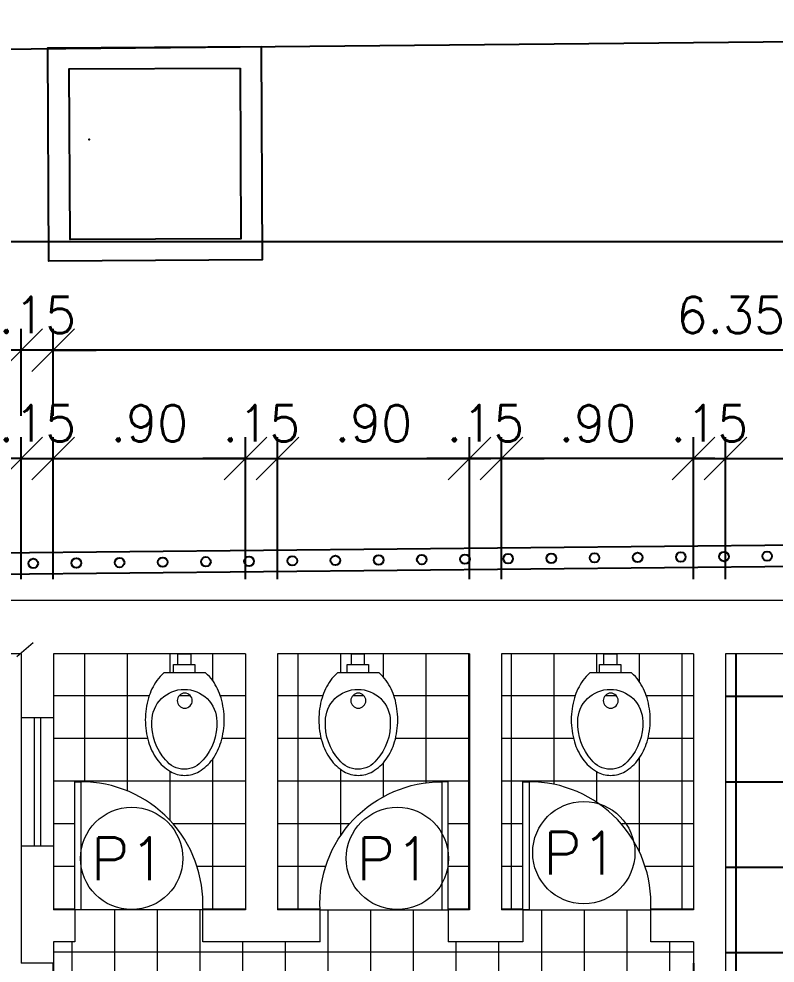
# Model space of a CAD drawing. Header units: millimetres. Extents: x 521 to 1055, y 261 to 520.
# Drawn here: x 540.303 to 543.847, y 422.546 to 426.972 of the extents above; entities that cross this region are included whole.
import ezdxf

# ---------------------------------------------------------------- set-up
doc = ezdxf.new("R2010")
doc.units = ezdxf.units.MM
doc.linetypes.add('CONTINU', pattern=[0])
doc.linetypes.add('DASHDOT', pattern=[1, 0.5, -0.25, 0, -0.25])
doc.layers.add('0.1', color=8, linetype='Continuous', lineweight=13)
for name, color, linetype in [('01', 8, 'Continuous'), ('02', 1, 'Continuous'), ('parede', 5, 'Continuous'), ('PENA_02_VEG', 8, 'Continuous')]:
    doc.layers.add(name, color=color, linetype=linetype)
doc.styles.add('ROMANS', font='romans')
doc.styles.get("Standard").update_dxf_attribs({"font": 'romans.shx'})
doc.dimstyles.new('Fares Eng - 50', dxfattribs={"dimscale": 2, "dimtxt": 0.085, "dimasz": 0.1, "dimexe": 0.05, "dimexo": 0.05, "dimgap": 0.04, "dimtad": 1, "dimzin": 4, "dimdsep": 46, "dimtxsty": 'ROMANS', "dimblk1": 'OBLIQUE', "dimblk2": 'OBLIQUE', "dimsah": 1, "dimcen": 0.05, "dimdle": 0.05, "dimclrd": 8, "dimclre": 8, "dimclrt": 8, "dimaunit": 1, "dimadec": 0, "dimazin": 0, "dimtfac": 1, "dimtix": 1, "dimtmove": 2, "dimatfit": 0, "dimldrblk": 'OPEN90', "dimfxl": 1, "dimtolj": 1, "dimtzin": 0, "dimarcsym": 0})
pattern_1 = [(0, (-135.18863, 0), (0, 0.2), []), (90, (-135.18863, 0), (-0.2, 1e-17), [])]

# ---------------------------------------------------------------- blocks, each defined once
blk = doc.blocks.new('P60')
at = {"color": 252}
blk.add_lwpolyline([(-0.6, 0.0596), (0, 0.0596), (0, 0.03), (-0.6, 0.03)], close=True, dxfattribs=at)
at = {"color": 8}
blk.add_arc((-0.0289, 0.0596), 0.5711, 87.1025, 180, dxfattribs=at)
blk = doc.blocks.new('Vaso')
for points in [[(0.03, -0.05), (0.03, 0), (-0.03, 0), (-0.03, -0.05)], [(0.05, -0.09), (0.05, -0.05), (-0.05, -0.05), (-0.05, -0.09)]]:
    blk.add_lwpolyline(points)
for points in [[(0.1829, -0.31, -0.071776), (0.168, -0.4129, -0.083144), (0.1287, -0.4938, -0.106699), (0.0652, -0.5518, -0.132564), (-0.0021, -0.57, -0.132564), (-0.0694, -0.5518, -0.106699), (-0.1329, -0.4938, -0.083144), (-0.1722, -0.4129, -0.071776), (-0.1871, -0.31, -0.071776), (-0.1722, -0.2071, -0.083144), (-0.1329, -0.1262, -0.060171), (-0.1, -0.09), (0.0958, -0.09, -0.060171), (0.1287, -0.1262, -0.083144), (0.168, -0.2071, -0.071776)], [(-0.0876, -0.4972, 0.2474), (0, -0.5413, 0.2474), (0.0876, -0.4972, 0.197858), (0.1521, -0.3175, 0.418329), (0, -0.1675, 0.418329), (-0.1521, -0.3175, 0.197858)]]:
    blk.add_lwpolyline(points, format="xyb", close=True)
blk.add_circle((-0.0021, -0.22), 0.0352)
blk = doc.blocks.new('_OBLIQUE')
at = {"color": 0, "linetype": 'ByBlock'}
blk.add_line((-0.5, -0.5), (0.5, 0.5), dxfattribs=at)
blk = doc.blocks.new('*D1085')
at = {"layer": '0.1', "color": 8, "linetype": 'CONTINU', "lineweight": -2, "transparency": 16777216}
for p, q in [((540.314, 424.3465), (540.314, 425.0113)), ((540.464, 424.3465), (540.464, 425.0113)), ((540.314, 424.9113), (540.114, 424.9113)), ((540.314, 424.9113), (540.464, 424.9113)), ((540.464, 424.9113), (540.664, 424.9113))]:
    blk.add_line(p, q, dxfattribs=at)
at = {"layer": 'DEFPOINTS', "color": 0, "linetype": 'CONTINU', "lineweight": -2, "transparency": 16777216}
for p in [(540.464, 424.9113), (540.314, 424.2465), (540.464, 424.2465)]:
    blk.add_point(p, dxfattribs=at)
at = {"layer": '0.1', "color": 8, "linetype": 'CONTINU', "lineweight": -2, "transparency": 16777216, "xscale": 0.2, "yscale": 0.2, "zscale": 0.2}
blk.add_blockref('_OBLIQUE', (540.314, 424.9113), dxfattribs=at)
at = {"layer": '0.1', "color": 8, "linetype": 'CONTINU', "lineweight": -2, "transparency": 16777216, "xscale": 0.2, "yscale": 0.2, "zscale": 0.2, "rotation": 180}
blk.add_blockref('_OBLIQUE', (540.464, 424.9113), dxfattribs=at)
at = {"layer": '0.1', "color": 8, "linetype": 'CONTINU', "transparency": 16777216, "insert": (540.389, 425.0763), "char_height": 0.17, "attachment_point": 5, "style": 'ROMANS'}
blk.add_mtext('\\A1;.15', dxfattribs=at)
blk = doc.blocks.new('_Open90')
at = {"color": 0, "linetype": 'ByBlock', "lineweight": -2}
for p, q in [((-0.5, 0.5), (0, 0)), ((0, 0), (-1, 0)), ((0, 0), (-0.5, -0.5))]:
    blk.add_line(p, q, dxfattribs=at)
blk = doc.blocks.new('*D1086')
at = {"layer": '0.1', "color": 8, "linetype": 'CONTINU', "lineweight": -2, "transparency": 16777216}
for p, q in [((540.464, 424.3465), (540.464, 425.0113)), ((541.364, 424.3465), (541.364, 425.0113)), ((540.364, 424.9113), (541.464, 424.9113))]:
    blk.add_line(p, q, dxfattribs=at)
at = {"layer": 'DEFPOINTS', "color": 0, "linetype": 'CONTINU', "lineweight": -2, "transparency": 16777216}
for p in [(541.364, 424.9113), (540.464, 424.2465), (541.364, 424.2465)]:
    blk.add_point(p, dxfattribs=at)
at = {"layer": '0.1', "color": 8, "linetype": 'CONTINU', "lineweight": -2, "transparency": 16777216, "xscale": 0.2, "yscale": 0.2, "zscale": 0.2, "rotation": 180}
blk.add_blockref('_OBLIQUE', (540.464, 424.9113), dxfattribs=at)
at = {"layer": '0.1', "color": 8, "linetype": 'CONTINU', "lineweight": -2, "transparency": 16777216, "xscale": 0.2, "yscale": 0.2, "zscale": 0.2}
blk.add_blockref('_OBLIQUE', (541.364, 424.9113), dxfattribs=at)
at = {"layer": '0.1', "color": 8, "linetype": 'CONTINU', "transparency": 16777216, "insert": (540.914, 425.0763), "char_height": 0.17, "attachment_point": 5, "style": 'ROMANS'}
blk.add_mtext('\\A1;.90', dxfattribs=at)
blk = doc.blocks.new('*D1087')
at = {"layer": '0.1', "color": 8, "linetype": 'CONTINU', "lineweight": -2, "transparency": 16777216}
for p, q in [((541.364, 424.3465), (541.364, 425.0113)), ((541.514, 424.3465), (541.514, 425.0113)), ((541.364, 424.9113), (541.164, 424.9113)), ((541.364, 424.9113), (541.514, 424.9113)), ((541.514, 424.9113), (541.714, 424.9113))]:
    blk.add_line(p, q, dxfattribs=at)
at = {"layer": 'DEFPOINTS', "color": 0, "linetype": 'CONTINU', "lineweight": -2, "transparency": 16777216}
for p in [(541.514, 424.9113), (541.364, 424.2465), (541.514, 424.2465)]:
    blk.add_point(p, dxfattribs=at)
at = {"layer": '0.1', "color": 8, "linetype": 'CONTINU', "lineweight": -2, "transparency": 16777216, "xscale": 0.2, "yscale": 0.2, "zscale": 0.2}
blk.add_blockref('_OBLIQUE', (541.364, 424.9113), dxfattribs=at)
at = {"layer": '0.1', "color": 8, "linetype": 'CONTINU', "lineweight": -2, "transparency": 16777216, "xscale": 0.2, "yscale": 0.2, "zscale": 0.2, "rotation": 180}
blk.add_blockref('_OBLIQUE', (541.514, 424.9113), dxfattribs=at)
at = {"layer": '0.1', "color": 8, "linetype": 'CONTINU', "transparency": 16777216, "insert": (541.439, 425.0763), "char_height": 0.17, "attachment_point": 5, "style": 'ROMANS'}
blk.add_mtext('\\A1;.15', dxfattribs=at)
blk = doc.blocks.new('*D1088')
at = {"layer": '0.1', "color": 8, "linetype": 'CONTINU', "lineweight": -2, "transparency": 16777216}
for p, q in [((541.514, 424.3465), (541.514, 425.0113)), ((542.414, 424.3465), (542.414, 425.0113)), ((541.414, 424.9113), (542.514, 424.9113))]:
    blk.add_line(p, q, dxfattribs=at)
at = {"layer": 'DEFPOINTS', "color": 0, "linetype": 'CONTINU', "lineweight": -2, "transparency": 16777216}
for p in [(542.414, 424.9113), (541.514, 424.2465), (542.414, 424.2465)]:
    blk.add_point(p, dxfattribs=at)
at = {"layer": '0.1', "color": 8, "linetype": 'CONTINU', "lineweight": -2, "transparency": 16777216, "xscale": 0.2, "yscale": 0.2, "zscale": 0.2, "rotation": 180}
blk.add_blockref('_OBLIQUE', (541.514, 424.9113), dxfattribs=at)
at = {"layer": '0.1', "color": 8, "linetype": 'CONTINU', "lineweight": -2, "transparency": 16777216, "xscale": 0.2, "yscale": 0.2, "zscale": 0.2}
blk.add_blockref('_OBLIQUE', (542.414, 424.9113), dxfattribs=at)
at = {"layer": '0.1', "color": 8, "linetype": 'CONTINU', "transparency": 16777216, "insert": (541.964, 425.0763), "char_height": 0.17, "attachment_point": 5, "style": 'ROMANS'}
blk.add_mtext('\\A1;.90', dxfattribs=at)
blk = doc.blocks.new('*D1089')
at = {"layer": '0.1', "color": 8, "linetype": 'CONTINU', "lineweight": -2, "transparency": 16777216}
for p, q in [((543.464, 424.3465), (543.464, 425.0113)), ((543.614, 424.3465), (543.614, 425.0113)), ((543.464, 424.9113), (543.264, 424.9113)), ((543.464, 424.9113), (543.614, 424.9113)), ((543.614, 424.9113), (543.814, 424.9113))]:
    blk.add_line(p, q, dxfattribs=at)
at = {"layer": 'DEFPOINTS', "color": 0, "linetype": 'CONTINU', "lineweight": -2, "transparency": 16777216}
for p in [(543.614, 424.9113), (543.464, 424.2465), (543.614, 424.2465)]:
    blk.add_point(p, dxfattribs=at)
at = {"layer": '0.1', "color": 8, "linetype": 'CONTINU', "lineweight": -2, "transparency": 16777216, "xscale": 0.2, "yscale": 0.2, "zscale": 0.2}
blk.add_blockref('_OBLIQUE', (543.464, 424.9113), dxfattribs=at)
at = {"layer": '0.1', "color": 8, "linetype": 'CONTINU', "lineweight": -2, "transparency": 16777216, "xscale": 0.2, "yscale": 0.2, "zscale": 0.2, "rotation": 180}
blk.add_blockref('_OBLIQUE', (543.614, 424.9113), dxfattribs=at)
at = {"layer": '0.1', "color": 8, "linetype": 'CONTINU', "transparency": 16777216, "insert": (543.539, 425.0763), "char_height": 0.17, "attachment_point": 5, "style": 'ROMANS'}
blk.add_mtext('\\A1;.15', dxfattribs=at)
blk = doc.blocks.new('*D1090')
at = {"layer": '0.1', "color": 8, "linetype": 'CONTINU', "lineweight": -2, "transparency": 16777216}
for p, q in [((543.614, 424.3465), (543.614, 425.0113)), ((546.814, 424.3465), (546.814, 425.0113)), ((543.514, 424.9113), (546.914, 424.9113))]:
    blk.add_line(p, q, dxfattribs=at)
at = {"layer": 'DEFPOINTS', "color": 0, "linetype": 'CONTINU', "lineweight": -2, "transparency": 16777216}
for p in [(546.814, 424.9113), (543.614, 424.2465), (546.814, 424.2465)]:
    blk.add_point(p, dxfattribs=at)
at = {"layer": '0.1', "color": 8, "linetype": 'CONTINU', "lineweight": -2, "transparency": 16777216, "xscale": 0.2, "yscale": 0.2, "zscale": 0.2, "rotation": 180}
blk.add_blockref('_OBLIQUE', (543.614, 424.9113), dxfattribs=at)
at = {"layer": '0.1', "color": 8, "linetype": 'CONTINU', "lineweight": -2, "transparency": 16777216, "xscale": 0.2, "yscale": 0.2, "zscale": 0.2}
blk.add_blockref('_OBLIQUE', (546.814, 424.9113), dxfattribs=at)
at = {"layer": '0.1', "color": 8, "linetype": 'CONTINU', "transparency": 16777216, "insert": (545.214, 425.0763), "char_height": 0.17, "attachment_point": 5, "style": 'ROMANS'}
blk.add_mtext('\\A1;3.20', dxfattribs=at)
blk = doc.blocks.new('*D1092')
at = {"layer": '0.1', "color": 8, "linetype": 'CONTINU', "lineweight": -2, "transparency": 16777216}
for p, q in [((540.464, 425.1113), (540.464, 425.519)), ((546.814, 425.1113), (546.814, 425.519)), ((546.914, 425.419), (540.364, 425.419))]:
    blk.add_line(p, q, dxfattribs=at)
at = {"layer": 'DEFPOINTS', "color": 0, "linetype": 'CONTINU', "lineweight": -2, "transparency": 16777216}
for p in [(540.464, 425.419), (540.464, 425.0113), (546.814, 425.0113)]:
    blk.add_point(p, dxfattribs=at)
at = {"layer": '0.1', "color": 8, "linetype": 'CONTINU', "lineweight": -2, "transparency": 16777216, "xscale": 0.2, "yscale": 0.2, "zscale": 0.2, "rotation": 180}
blk.add_blockref('_OBLIQUE', (540.464, 425.419), dxfattribs=at)
at = {"layer": '0.1', "color": 8, "linetype": 'CONTINU', "lineweight": -2, "transparency": 16777216, "xscale": 0.2, "yscale": 0.2, "zscale": 0.2}
blk.add_blockref('_OBLIQUE', (546.814, 425.419), dxfattribs=at)
at = {"layer": '0.1', "color": 8, "linetype": 'CONTINU', "transparency": 16777216, "insert": (543.639, 425.584), "char_height": 0.17, "attachment_point": 5, "style": 'ROMANS'}
blk.add_mtext('\\A1;6.35', dxfattribs=at)
blk = doc.blocks.new('*D1094')
at = {"layer": '0.1', "color": 8, "linetype": 'CONTINU', "lineweight": -2, "transparency": 16777216}
for p, q in [((540.314, 425.1113), (540.314, 425.519)), ((540.464, 425.1113), (540.464, 425.519)), ((540.314, 425.419), (540.114, 425.419)), ((540.464, 425.419), (540.314, 425.419)), ((540.464, 425.419), (540.664, 425.419))]:
    blk.add_line(p, q, dxfattribs=at)
at = {"layer": 'DEFPOINTS', "color": 0, "linetype": 'CONTINU', "lineweight": -2, "transparency": 16777216}
for p in [(540.314, 425.419), (540.314, 425.0113), (540.464, 425.0113)]:
    blk.add_point(p, dxfattribs=at)
at = {"layer": '0.1', "color": 8, "linetype": 'CONTINU', "lineweight": -2, "transparency": 16777216, "xscale": 0.2, "yscale": 0.2, "zscale": 0.2}
blk.add_blockref('_OBLIQUE', (540.314, 425.419), dxfattribs=at)
at = {"layer": '0.1', "color": 8, "linetype": 'CONTINU', "lineweight": -2, "transparency": 16777216, "xscale": 0.2, "yscale": 0.2, "zscale": 0.2, "rotation": 180}
blk.add_blockref('_OBLIQUE', (540.464, 425.419), dxfattribs=at)
at = {"layer": '0.1', "color": 8, "linetype": 'CONTINU', "transparency": 16777216, "insert": (540.389, 425.584), "char_height": 0.17, "attachment_point": 5, "style": 'ROMANS'}
blk.add_mtext('\\A1;.15', dxfattribs=at)
blk = doc.blocks.new('*D1095')
at = {"layer": '0.1', "color": 8, "linetype": 'CONTINU', "lineweight": -2, "transparency": 16777216}
for p, q in [((537.814, 425.1113), (537.814, 425.519)), ((540.314, 425.1113), (540.314, 425.519)), ((540.414, 425.419), (537.714, 425.419))]:
    blk.add_line(p, q, dxfattribs=at)
at = {"layer": 'DEFPOINTS', "color": 0, "linetype": 'CONTINU', "lineweight": -2, "transparency": 16777216}
for p in [(537.814, 425.419), (537.814, 425.0113), (540.314, 425.0113)]:
    blk.add_point(p, dxfattribs=at)
at = {"layer": '0.1', "color": 8, "linetype": 'CONTINU', "lineweight": -2, "transparency": 16777216, "xscale": 0.2, "yscale": 0.2, "zscale": 0.2, "rotation": 180}
blk.add_blockref('_OBLIQUE', (537.814, 425.419), dxfattribs=at)
at = {"layer": '0.1', "color": 8, "linetype": 'CONTINU', "lineweight": -2, "transparency": 16777216, "xscale": 0.2, "yscale": 0.2, "zscale": 0.2}
blk.add_blockref('_OBLIQUE', (540.314, 425.419), dxfattribs=at)
at = {"layer": '0.1', "color": 8, "linetype": 'CONTINU', "transparency": 16777216, "insert": (538.6141, 425.6228), "char_height": 0.17, "attachment_point": 5, "style": 'ROMANS'}
blk.add_mtext('\\A1;2.50', dxfattribs=at)
blk = doc.blocks.new('*D1099')
at = {"layer": '0.1', "color": 8, "linetype": 'CONTINU', "lineweight": -2, "transparency": 16777216}
for p, q in [((531.064, 425.619), (531.064, 426.0268)), ((547.064, 425.619), (547.064, 426.0268)), ((547.164, 425.9268), (530.964, 425.9268))]:
    blk.add_line(p, q, dxfattribs=at)
at = {"layer": 'DEFPOINTS', "color": 0, "linetype": 'CONTINU', "lineweight": -2, "transparency": 16777216}
for p in [(531.064, 425.9268), (531.064, 425.519), (547.064, 425.519)]:
    blk.add_point(p, dxfattribs=at)
at = {"layer": '0.1', "color": 8, "linetype": 'CONTINU', "lineweight": -2, "transparency": 16777216, "xscale": 0.2, "yscale": 0.2, "zscale": 0.2, "rotation": 180}
blk.add_blockref('_OBLIQUE', (531.064, 425.9268), dxfattribs=at)
at = {"layer": '0.1', "color": 8, "linetype": 'CONTINU', "lineweight": -2, "transparency": 16777216, "xscale": 0.2, "yscale": 0.2, "zscale": 0.2}
blk.add_blockref('_OBLIQUE', (547.064, 425.9268), dxfattribs=at)
at = {"layer": '0.1', "color": 8, "linetype": 'CONTINU', "transparency": 16777216, "insert": (538.513, 426.1278), "char_height": 0.17, "attachment_point": 5, "style": 'ROMANS'}
blk.add_mtext('\\A1;16.00', dxfattribs=at)
blk = doc.blocks.new('*D1160')
at = {"layer": '0.1', "color": 8, "linetype": 'CONTINU', "lineweight": -2, "transparency": 16777216}
for p, q in [((542.564, 424.3465), (542.564, 425.0113)), ((543.464, 424.3465), (543.464, 425.0113)), ((543.564, 424.9113), (542.464, 424.9113))]:
    blk.add_line(p, q, dxfattribs=at)
at = {"layer": 'DEFPOINTS', "color": 0, "linetype": 'CONTINU', "lineweight": -2, "transparency": 16777216}
for p in [(542.564, 424.9113), (542.564, 424.2465), (543.464, 424.2465)]:
    blk.add_point(p, dxfattribs=at)
at = {"layer": '0.1', "color": 8, "linetype": 'CONTINU', "lineweight": -2, "transparency": 16777216, "xscale": 0.2, "yscale": 0.2, "zscale": 0.2, "rotation": 180}
blk.add_blockref('_OBLIQUE', (542.564, 424.9113), dxfattribs=at)
at = {"layer": '0.1', "color": 8, "linetype": 'CONTINU', "lineweight": -2, "transparency": 16777216, "xscale": 0.2, "yscale": 0.2, "zscale": 0.2}
blk.add_blockref('_OBLIQUE', (543.464, 424.9113), dxfattribs=at)
at = {"layer": '0.1', "color": 8, "linetype": 'CONTINU', "transparency": 16777216, "insert": (543.014, 425.0763), "char_height": 0.17, "attachment_point": 5, "style": 'ROMANS'}
blk.add_mtext('\\A1;.90', dxfattribs=at)
blk = doc.blocks.new('*D1161')
at = {"layer": '0.1', "color": 8, "linetype": 'CONTINU', "lineweight": -2, "transparency": 16777216}
for p, q in [((542.414, 424.3465), (542.414, 425.0113)), ((542.564, 424.3465), (542.564, 425.0113)), ((542.414, 424.9113), (542.214, 424.9113)), ((542.564, 424.9113), (542.414, 424.9113)), ((542.564, 424.9113), (542.764, 424.9113))]:
    blk.add_line(p, q, dxfattribs=at)
at = {"layer": 'DEFPOINTS', "color": 0, "linetype": 'CONTINU', "lineweight": -2, "transparency": 16777216}
for p in [(542.414, 424.9113), (542.414, 424.2465), (542.564, 424.2465)]:
    blk.add_point(p, dxfattribs=at)
at = {"layer": '0.1', "color": 8, "linetype": 'CONTINU', "lineweight": -2, "transparency": 16777216, "xscale": 0.2, "yscale": 0.2, "zscale": 0.2}
blk.add_blockref('_OBLIQUE', (542.414, 424.9113), dxfattribs=at)
at = {"layer": '0.1', "color": 8, "linetype": 'CONTINU', "lineweight": -2, "transparency": 16777216, "xscale": 0.2, "yscale": 0.2, "zscale": 0.2, "rotation": 180}
blk.add_blockref('_OBLIQUE', (542.564, 424.9113), dxfattribs=at)
at = {"layer": '0.1', "color": 8, "linetype": 'CONTINU', "transparency": 16777216, "insert": (542.489, 425.0763), "char_height": 0.17, "attachment_point": 5, "style": 'ROMANS'}
blk.add_mtext('\\A1;.15', dxfattribs=at)
blk = doc.blocks.new('*D1230')
at = {"layer": '0.1', "color": 8, "linetype": 'CONTINU', "lineweight": -2, "transparency": 16777216}
for p, q in [((540.464, 422.5465), (540.464, 422.1319)), ((543.464, 422.5465), (543.464, 422.1319)), ((543.564, 422.2319), (540.364, 422.2319))]:
    blk.add_line(p, q, dxfattribs=at)
at = {"layer": 'DEFPOINTS', "color": 0, "linetype": 'CONTINU', "lineweight": -2, "transparency": 16777216}
for p in [(540.464, 422.6465), (543.464, 422.6465), (540.464, 422.2319)]:
    blk.add_point(p, dxfattribs=at)
at = {"layer": '0.1', "color": 8, "linetype": 'CONTINU', "lineweight": -2, "transparency": 16777216, "xscale": 0.2, "yscale": 0.2, "zscale": 0.2, "rotation": 180}
blk.add_blockref('_OBLIQUE', (540.464, 422.2319), dxfattribs=at)
at = {"layer": '0.1', "color": 8, "linetype": 'CONTINU', "lineweight": -2, "transparency": 16777216, "xscale": 0.2, "yscale": 0.2, "zscale": 0.2}
blk.add_blockref('_OBLIQUE', (543.464, 422.2319), dxfattribs=at)
at = {"layer": '0.1', "color": 8, "linetype": 'CONTINU', "transparency": 16777216, "insert": (541.964, 422.3969), "char_height": 0.17, "attachment_point": 5, "style": 'ROMANS'}
blk.add_mtext('\\A1;3.00', dxfattribs=at)
blk = doc.blocks.new('SUP')
at = {"layer": '01', "color": 8}
for p, q in [((247.1784, 61.9223), (222.7, 61.6788)), ((247.1784, 61.8223), (222.8, 61.5798))]:
    blk.add_line(p, q, dxfattribs=at)
at = {"layer": '02', "color": 8}
blk.add_line((220.1873, 64.0216), (246.6776, 64.2719), dxfattribs=at)
at = {"layer": '02', "color": 8, "linetype": 'CONTINU', "lineweight": -2}
for points in [[(232.9244, 64.1419), (232.9293, 63.142), (231.9293, 63.137), (231.9244, 64.137), (232.9244, 64.1419)], [(232.8249, 64.0414), (232.8288, 63.2415), (232.0288, 63.2375), (232.0249, 64.0375), (232.8249, 64.0414)]]:
    blk.add_lwpolyline(points, dxfattribs=at)
at = {"layer": 'parede', "color": 8}
for centre in [(235.0933, 61.7521), (235.2957, 61.7541), (231.8557, 61.7199), (232.058, 61.7219), (232.2604, 61.7239), (232.4627, 61.7259), (232.6651, 61.7279), (232.8674, 61.73), (233.0698, 61.732), (233.2721, 61.734), (233.4745, 61.736), (233.6769, 61.738), (233.8792, 61.74), (234.0816, 61.742), (234.2839, 61.744), (234.4863, 61.7461), (234.6886, 61.7481), (234.891, 61.7501)]:
    blk.add_circle(centre, 0.0225, dxfattribs=at)
at = {"layer": 'PENA_02_VEG', "color": 8, "linetype": 'Continuous'}
blk.add_point((232.1174, 63.7063), dxfattribs=at)

msp = doc.modelspace()

# ---------------------------------------------------------------- hatches: boundary and pattern name
at = {"layer": '0.1', "linetype": 'CONTINU'}
h = msp.add_hatch(dxfattribs=at)
h.set_pattern_fill('_USER', color=8, scale=0.2, style=0, double=1, pattern_type=0)
h.set_pattern_definition(pattern_1)
h.paths.add_polyline_path([(541.36404, 423.99649), (541.10787, 423.99649), (541.10787, 423.94649), (541.04787, 423.94649), (541.04787, 423.99649), (540.46404, 423.99649), (540.46404, 423.69649), (540.46404, 423.09649), (540.46404, 422.79649), (540.56404, 422.79649), (540.56404, 423.39649), (540.59364, 423.39649, -0.429104), (541.16404, 422.79649), (541.36404, 422.79649)])
h.paths.add_polyline_path([(540.90983, 423.58354, 0.0000031), (540.90983, 423.58354, -0.0000023)], flags=0)
h.paths.add_polyline_path([(541.04472, 423.77646, -1), (541.11522, 423.77646, -1)], flags=0)
edge = h.paths.add_edge_path(flags=16)
edge.add_arc((541.25913, 423.68649), 0.36416, 180.00004, 196.42173)
edge.add_arc((541.17106, 423.66053), 0.27234, 196.42181, 215.43328)
edge.add_arc((541.11528, 423.62084), 0.20388, 215.43328, 239.79472)
edge.add_arc((541.07997, 423.56019), 0.1337, 239.79469, 270.00001)
edge.add_arc((541.07997, 423.56019), 0.1337, 269.99999, 300.20531)
edge.add_arc((541.04467, 423.62084), 0.20388, 300.20528, 324.56672)
edge.add_arc((540.98889, 423.66053), 0.27234, 324.56672, 343.57819)
edge.add_arc((540.90081, 423.68649), 0.36416, 343.57827, 359.99996)
edge.add_arc((540.90081, 423.68649), 0.36416, 0.00004, 16.42173)
edge.add_arc((540.98889, 423.71245), 0.27234, 16.42181, 35.43328)
edge.add_arc((541.04467, 423.75213), 0.20388, 35.43334, 49.20691)
edge.add_line((541.17787, 423.90649), (540.98208, 423.90649))
edge.add_arc((541.11528, 423.75213), 0.20388, 130.79309, 144.56666)
edge.add_arc((541.17106, 423.71245), 0.27234, 144.56672, 163.57819)
edge.add_arc((541.25913, 423.68649), 0.36416, 163.57827, 179.99996)
at = {"layer": '0.1', "linetype": 'CONTINU', "lineweight": -2}
h = msp.add_hatch(dxfattribs=at)
h.set_pattern_fill('ANGLE', color=8, style=0)
h.set_pattern_definition([(0, (540.464, 418.1965), (0, 6.985), [5.08, -1.905]), (90, (540.464, 418.1965), (-6.985, 4e-16), [5.08, -1.905])])
h.paths.add_polyline_path([(546.81404, 423.09649), (546.81404, 423.99649), (543.61404, 423.99649), (543.61404, 422.04649), (544.16404, 422.04649), (544.16404, 420.04649), (543.61404, 420.04649), (540.46404, 420.04649), (540.46404, 419.67672), (541.40482, 419.67672), (541.48066, 419.05793), (540.46404, 418.57804), (540.46404, 418.19649), (546.81404, 418.19649), (546.81404, 420.2)])
h.paths.add_polyline_path([(545.39237, 420.64274), (545.39237, 420.27833), (544.99658, 420.27833), (544.99658, 420.64274)], flags=16)
h.paths.add_polyline_path([(545.33215, 420.46054, -1), (545.24036, 420.46054, -1)], flags=0)
h.paths.add_polyline_path([(545.81404, 423.24649, -1), (546.31404, 423.24649, -1)], flags=16)
h.paths.add_polyline_path([(544.60274, 422.50494), (544.60274, 422.93804), (544.34774, 422.93804), (544.34774, 422.50494)], flags=24)
h.paths.add_polyline_path([(544.60274, 423.10708), (544.60274, 423.68589), (544.34774, 423.68589), (544.34774, 423.10708)], flags=24)
h.paths.add_polyline_path([(544.56774, 419.52394), (544.56774, 419.95704), (544.31274, 419.95704), (544.31274, 419.52394)], flags=24)
h.paths.add_polyline_path([(546.476, 423.32994), (546.476, 423.76304), (546.221, 423.76304), (546.221, 423.32994)], flags=24)
h.paths.add_polyline_path([(544.60274, 421.11994), (544.60274, 421.72304), (544.34774, 421.72304), (544.34774, 421.11994)], flags=24)
h.paths.add_polyline_path([(543.05186, 418.88187), (544.4471, 418.88187), (544.4471, 419.23901), (543.05186, 419.23901)], flags=24)
h.paths.add_polyline_path([(543.22933, 419.20494), (544.2829, 419.20494), (544.2829, 419.57994), (543.22933, 419.57994)], flags=24)
h.paths.add_polyline_path([(545.8913, 420.79494), (545.8913, 421.39804), (545.6363, 421.39804), (545.6363, 420.79494)], flags=24)
h = msp.add_hatch(dxfattribs=at)
h.set_pattern_fill('_USER', color=8, scale=0.4, style=0, double=1, pattern_type=0)
h.set_pattern_definition([(0, (540.46404, 418.1965), (0, 0.4), []), (90, (540.46404, 418.1965), (-0.4, 2e-17), [])])
h.paths.add_polyline_path([(546.81404, 423.09649), (546.81404, 423.99649), (543.61404, 423.99649), (543.61404, 422.04649), (544.16404, 422.04649), (544.16404, 420.04649), (543.61404, 420.04649), (540.46404, 420.04649), (540.46404, 419.67672), (541.40482, 419.67672), (541.48066, 419.05793), (540.46404, 418.57804), (540.46404, 418.19649), (546.81404, 418.19649), (546.81404, 420.2)])
h.paths.add_polyline_path([(545.39237, 420.64274), (545.39237, 420.27833), (544.99658, 420.27833), (544.99658, 420.64274)], flags=16)
h.paths.add_polyline_path([(545.33215, 420.46054, -1), (545.24036, 420.46054, -1)], flags=0)
h.paths.add_polyline_path([(545.81404, 423.24649, -1), (546.31404, 423.24649, -1)], flags=16)
h.paths.add_polyline_path([(544.60274, 422.50494), (544.60274, 422.93804), (544.34774, 422.93804), (544.34774, 422.50494)], flags=24)
h.paths.add_polyline_path([(544.60274, 423.10708), (544.60274, 423.68589), (544.34774, 423.68589), (544.34774, 423.10708)], flags=24)
h.paths.add_polyline_path([(544.56774, 419.52394), (544.56774, 419.95704), (544.31274, 419.95704), (544.31274, 419.52394)], flags=24)
h.paths.add_polyline_path([(546.476, 423.32994), (546.476, 423.76304), (546.221, 423.76304), (546.221, 423.32994)], flags=24)
h.paths.add_polyline_path([(544.60274, 421.11994), (544.60274, 421.72304), (544.34774, 421.72304), (544.34774, 421.11994)], flags=24)
h.paths.add_polyline_path([(543.05186, 418.88187), (544.4471, 418.88187), (544.4471, 419.23901), (543.05186, 419.23901)], flags=24)
h.paths.add_polyline_path([(543.22933, 419.20494), (544.2829, 419.20494), (544.2829, 419.57994), (543.22933, 419.57994)], flags=24)
h.paths.add_polyline_path([(545.8913, 420.79494), (545.8913, 421.39804), (545.6363, 421.39804), (545.6363, 420.79494)], flags=24)
at = {"layer": '0.1', "linetype": 'CONTINU'}
h = msp.add_hatch(dxfattribs=at)
h.set_pattern_fill('_USER', color=8, scale=0.2, style=0, double=1, pattern_type=0)
h.set_pattern_definition(pattern_1)
h.paths.add_polyline_path([(542.41404, 423.99649), (541.92127, 423.99649), (541.92127, 423.94649), (541.86127, 423.94649), (541.86127, 423.99649), (541.51404, 423.99649), (541.51404, 422.79649), (541.71404, 422.79649, -0.429104), (542.28444, 423.39649), (542.31404, 423.39649), (542.31404, 422.79649), (542.41404, 422.79649)])
h.paths.add_polyline_path([(541.72323, 423.58354, 0.0000031), (541.72323, 423.58354, -0.0000023)], flags=0)
h.paths.add_polyline_path([(541.85813, 423.77646, -1), (541.92863, 423.77646, -1)], flags=0)
edge = h.paths.add_edge_path(flags=16)
edge.add_arc((542.07254, 423.68649), 0.36416, 180.00004, 196.42173)
edge.add_arc((541.98446, 423.66053), 0.27234, 196.42181, 215.43328)
edge.add_arc((541.92869, 423.62084), 0.20388, 215.43328, 239.79472)
edge.add_arc((541.89338, 423.56019), 0.1337, 239.79469, 270.00001)
edge.add_arc((541.89338, 423.56019), 0.1337, 269.99999, 300.20531)
edge.add_arc((541.85807, 423.62084), 0.20388, 300.20528, 324.56672)
edge.add_arc((541.80229, 423.66053), 0.27234, 324.56672, 343.57819)
edge.add_arc((541.71422, 423.68649), 0.36416, 343.57827, 359.99996)
edge.add_arc((541.71422, 423.68649), 0.36416, 0.00004, 16.42173)
edge.add_arc((541.80229, 423.71245), 0.27234, 16.42181, 35.43328)
edge.add_arc((541.85807, 423.75213), 0.20388, 35.43334, 49.20691)
edge.add_line((541.99127, 423.90649), (541.79548, 423.90649))
edge.add_arc((541.92869, 423.75213), 0.20388, 130.79309, 144.56666)
edge.add_arc((541.98446, 423.71245), 0.27234, 144.56672, 163.57819)
edge.add_arc((542.07254, 423.68649), 0.36416, 163.57827, 179.99996)
h = msp.add_hatch(dxfattribs=at)
h.set_pattern_fill('_USER', color=8, scale=0.2, style=0, double=1, pattern_type=0)
h.set_pattern_definition(pattern_1)
h.paths.add_polyline_path([(543.46404, 423.99649), (543.10429, 423.99649), (543.10429, 423.94649), (543.04429, 423.94649), (543.04429, 423.99649), (542.56404, 423.99649), (542.56404, 422.79649), (542.66404, 422.79649), (542.66404, 423.39649), (542.69364, 423.39649, -0.2002278), (543.09953, 423.22716, -0.1067037), (543.16403, 423.14927, -0.1648706), (543.26404, 422.79649), (543.46404, 422.79649)])
h.paths.add_polyline_path([(542.90625, 423.58354), (542.90625, 423.58354, 0.0000022), (542.90625, 423.58354), (542.90625, 423.58354, -0.0000023)], flags=0)
h.paths.add_polyline_path([(543.04115, 423.77646, -1), (543.11165, 423.77646, -1)], flags=0)
edge = h.paths.add_edge_path(flags=16)
edge.add_arc((543.25556, 423.68649), 0.36416, 180.00004, 196.42173)
edge.add_arc((543.16748, 423.66053), 0.27234, 196.42181, 215.43328)
edge.add_arc((543.1117, 423.62084), 0.20388, 215.43328, 239.79472)
edge.add_arc((543.0764, 423.56019), 0.1337, 239.79469, 270.00001)
edge.add_arc((543.0764, 423.56019), 0.1337, 269.99999, 300.20531)
edge.add_arc((543.04109, 423.62084), 0.20388, 300.20528, 324.56672)
edge.add_arc((542.98531, 423.66053), 0.27234, 324.56672, 343.57819)
edge.add_arc((542.89724, 423.68649), 0.36416, 343.57827, 359.99996)
edge.add_arc((542.89724, 423.68649), 0.36416, 0.00004, 16.42173)
edge.add_arc((542.98531, 423.71245), 0.27234, 16.42181, 35.43328)
edge.add_arc((543.04109, 423.75213), 0.20388, 35.43334, 49.20691)
edge.add_line((543.17429, 423.90649), (542.9785, 423.90649))
edge.add_arc((543.1117, 423.75213), 0.20388, 130.79309, 144.56666)
edge.add_arc((543.16748, 423.71245), 0.27234, 144.56672, 163.57819)
edge.add_arc((543.25556, 423.68649), 0.36416, 163.57827, 179.99996)
h = msp.add_hatch(dxfattribs=at)
h.set_pattern_fill('_USER', color=8, scale=0.2, style=0, double=1, pattern_type=0)
h.set_pattern_definition([(0, (-69.2474, 0), (0, 0.2), []), (90, (-69.2474, 0), (-0.2, 1e-17), [])])
h.paths.add_polyline_path([(541.77191, 421.26722, -0.027927), (541.78641, 421.24155, -0.0226719), (541.79865, 421.21362, -0.0840705), (541.80752, 421.16984, -0.0080509), (541.80805, 421.13714), (541.80805, 421.13544), (541.80805, 421.13374, -0.0080509), (541.80752, 421.10104, -0.0840705), (541.79865, 421.05725, -0.0226719), (541.78641, 421.02933, -0.027927), (541.77191, 421.00366, -0.1445233), (541.70704, 420.95244, -0.3480503), (541.51704, 421.01544, -0.162816), (541.51404, 421.02394), (541.51404, 420.64299, -0.162816), (541.51704, 420.65149, -0.3480503), (541.70704, 420.71449, -0.1445233), (541.77191, 420.66327, -0.027927), (541.78641, 420.6376, -0.0226719), (541.79865, 420.60968, -0.0840705), (541.80752, 420.56589, -0.0080509), (541.80805, 420.53319), (541.80805, 420.53149), (541.80805, 420.52979, -0.0080509), (541.80752, 420.49709, -0.0840705), (541.79865, 420.4533, -0.0226719), (541.78641, 420.42538, -0.027927), (541.77191, 420.39971, -0.1445233), (541.70704, 420.34849, -0.3480503), (541.51704, 420.41149, -0.162816), (541.51404, 420.41999), (541.51404, 420.19649), (542.91404, 420.19649), (542.91404, 422.00188), (543.46404, 422.00188), (543.46404, 422.64649), (543.26404, 422.64649), (543.26404, 422.79649), (542.66404, 422.79649), (542.66404, 422.64649), (542.63404, 422.64649), (542.31404, 422.64649), (542.31404, 422.79649), (542.28444, 422.79649), (541.71404, 422.79649), (541.71404, 422.64649), (541.68404, 422.64649), (541.16404, 422.64649), (541.16404, 422.79649), (540.56404, 422.79649), (540.56404, 422.64649), (540.53404, 422.64649), (540.46404, 422.64649), (540.46404, 422.54649), (540.46404, 421.94649), (540.46404, 420.99649, -0.4014456), (541.16404, 420.32649), (541.16404, 420.29649), (540.46404, 420.29649), (540.46404, 420.26649), (540.46404, 420.19649), (541.36404, 420.19649), (541.36404, 421.84649), (541.51404, 421.84649), (541.51404, 421.24694, -0.162816), (541.51704, 421.25544, -0.3480503), (541.70704, 421.31844, -0.1445233)])
h.paths.add_polyline_path([(540.56953, 422.23121, -1), (541.04881, 422.23121, -1)], flags=16)
h.paths.add_polyline_path([(541.80557, 421.90861), (542.68057, 421.90861), (542.68057, 422.28361), (541.80557, 422.28361)], flags=8)
h.paths.add_polyline_path([(541.5531, 421.58554), (542.91977, 421.58554), (542.91977, 421.94268), (541.5531, 421.94268)], flags=24)
h.paths.add_polyline_path([(541.80557, 421.90861), (542.68057, 421.90861), (542.68057, 422.28361), (541.80557, 422.28361)], flags=24)
h.paths.add_polyline_path([(541.5531, 421.58554), (542.91977, 421.58554), (542.91977, 421.94268), (541.5531, 421.94268)], flags=8)
h.paths.add_polyline_path([(541.60928, 422.58189), (542.3188, 422.58189), (542.3188, 422.28189), (541.60928, 422.28189)], flags=24)
h.paths.add_polyline_path([(541.89332, 420.68101), (541.89332, 421.36196), (542.19332, 421.36196), (542.19332, 420.68101)], flags=24)
h.paths.add_polyline_path([(540.58761, 422.07969), (540.98285, 422.07969), (540.98285, 422.37969), (540.58761, 422.37969)], flags=24)

# ---------------------------------------------------------------- linework, layer by layer
at = {"layer": '0.1', "color": 7}
for p, q in [((547.06404, 424.24649), (535.41404, 424.24649)), ((540.31404, 423.99649), (537.81404, 423.99649)), ((540.31404, 423.99649), (540.31404, 423.69649)), ((540.46404, 423.99649), (540.46404, 423.69649)), ((541.36404, 423.99649), (540.46404, 423.99649)), ((541.36404, 423.99649), (541.36404, 422.79649)), ((541.51404, 423.99649), (541.51404, 422.79649)), ((542.41404, 423.99649), (541.51404, 423.99649)), ((542.41404, 423.99649), (542.41404, 422.79649)), ((542.56404, 423.99649), (542.56404, 422.79649)), ((543.46404, 423.99649), (542.56404, 423.99649)), ((543.46404, 423.99649), (543.46404, 422.79649)), ((546.81404, 423.99649), (543.61404, 423.99649)), ((543.61404, 423.99649), (543.61404, 420.04649)), ((540.46404, 423.69649), (540.31404, 423.69649)), ((540.31404, 423.09649), (540.46404, 423.09649)), ((540.31404, 423.09649), (540.31404, 422.54649)), ((540.46404, 423.09649), (540.46404, 422.79649)), ((540.56404, 422.79649), (540.46404, 422.79649)), ((540.56404, 422.79649), (540.56404, 422.64649)), ((541.16404, 422.64649), (541.16404, 422.79649)), ((541.36404, 422.79649), (541.16404, 422.79649)), ((541.71404, 422.79649), (541.51404, 422.79649)), ((541.71404, 422.64649), (541.71404, 422.79649)), ((542.41404, 422.79649), (542.31404, 422.79649)), ((542.31404, 422.79649), (542.31404, 422.64649)), ((542.66404, 422.79649), (542.56404, 422.79649)), ((542.66404, 422.79649), (542.66404, 422.64649)), ((543.46404, 422.79649), (543.26404, 422.79649)), ((543.26404, 422.64649), (543.26404, 422.79649)), ((540.46404, 422.64649), (540.46404, 422.54649)), ((540.56404, 422.64649), (540.46404, 422.64649)), ((541.71404, 422.64649), (541.16404, 422.64649)), ((542.66404, 422.64649), (542.31404, 422.64649)), ((543.46404, 422.64649), (543.26404, 422.64649)), ((543.46404, 422.64649), (543.46404, 420.19649)), ((540.46404, 422.54649), (540.31404, 422.54649))]:
    msp.add_line(p, q, dxfattribs=at)
at = {"layer": '0.1', "color": 8, "linetype": 'DASHDOT', "ltscale": 0.5}
msp.add_line((537.71404, 421.80649), (540.41404, 424.08649), dxfattribs=at)
at = {"layer": '0.1', "color": 8, "linetype": 'CONTINU'}
for p, q in [((540.31404, 423.69649), (540.31404, 423.09649)), ((540.37404, 423.69649), (540.37404, 423.09649)), ((540.40404, 423.69649), (540.40404, 423.09649)), ((540.46404, 423.69649), (540.46404, 423.09649)), ((541.16404, 422.79649), (540.56404, 422.79649)), ((541.71404, 422.79649), (542.31404, 422.79649)), ((542.66404, 422.79649), (543.26404, 422.79649))]:
    msp.add_line(p, q, dxfattribs=at)
at = {"layer": '0.1', "color": 8}
for centre in [(542.95026, 423.06393), (540.83122, 423.03712), (542.0763, 423.03712)]:
    msp.add_circle(centre, 0.23964, dxfattribs=at)

# ---------------------------------------------------------------- block references
at = {"layer": '0.1', "color": 8, "linetype": 'CONTINU', "lineweight": -2}
msp.add_blockref('SUP', (308.51399, 362.69961), dxfattribs=at)
at = {"layer": '0.1', "color": 8, "xscale": -1}
for p in [(541.07787, 423.99649), (541.89127, 423.99649), (543.07429, 423.99649)]:
    msp.add_blockref('Vaso', p, dxfattribs=at)
at = {"layer": '0.1', "color": 8, "rotation": 270}
for p in [(540.53404, 422.79649), (542.63404, 422.79649)]:
    msp.add_blockref('P60', p, dxfattribs=at)
at = {"layer": '0.1', "color": 8, "xscale": -1, "rotation": 90}
msp.add_blockref('P60', (542.34404, 422.79649), dxfattribs=at)

# ---------------------------------------------------------------- texts
at = {"layer": '0.1', "color": 8}
for p in [(540.64061, 422.93561), (541.8857, 422.93561), (542.75965, 422.96242)]:
    msp.add_text('P1', height=0.2, dxfattribs=at).set_placement(p)

# ---------------------------------------------------------------- dimensions: what is measured, and where the dimension line sits
at = {"layer": '0.1', "color": 8, "linetype": 'CONTINU'}
for base, p1, p2, picture, middle in [((531.06404, 425.92676), (547.06404, 425.51904), (531.06404, 425.51904), '*D1099', (538.51301, 426.12778)), ((537.81404, 425.41904), (540.31404, 425.01132), (537.81404, 425.01132), '*D1095', (538.61411, 425.62277))]:
    dim = msp.add_linear_dim(base=base, p1=p1, p2=p2, dimstyle='Fares Eng - 50', dxfattribs=at)
    dim.commit()
    dim.dimension.update_dxf_attribs({"geometry": picture, "text_midpoint": middle, "dimtype": 160})
for base, p1, p2, picture, middle in [((540.31404, 425.41904), (540.46404, 425.01132), (540.31404, 425.01132), '*D1094', (540.38904, 425.58404)), ((540.46404, 425.41904), (546.81404, 425.01132), (540.46404, 425.01132), '*D1092', (543.63904, 425.58404)), ((540.46404, 424.91132), (540.31404, 424.24649), (540.46404, 424.24649), '*D1085', (540.38904, 425.07632)), ((541.36404, 424.91132), (540.46404, 424.24649), (541.36404, 424.24649), '*D1086', (540.91404, 425.07632)), ((541.51404, 424.91132), (541.36404, 424.24649), (541.51404, 424.24649), '*D1087', (541.43904, 425.07632)), ((542.41404, 424.91132), (541.51404, 424.24649), (542.41404, 424.24649), '*D1088', (541.96404, 425.07632)), ((542.41404, 424.91132), (542.56404, 424.24649), (542.41404, 424.24649), '*D1161', (542.48904, 425.07632)), ((542.56404, 424.91132), (543.46404, 424.24649), (542.56404, 424.24649), '*D1160', (543.01404, 425.07632)), ((543.61404, 424.91132), (543.46404, 424.24649), (543.61404, 424.24649), '*D1089', (543.53904, 425.07632)), ((546.81404, 424.91132), (543.61404, 424.24649), (546.81404, 424.24649), '*D1090', (545.21404, 425.07632)), ((540.46404, 422.23189), (543.46404, 422.64649), (540.46404, 422.64649), '*D1230', (541.96404, 422.39689))]:
    dim = msp.add_linear_dim(base=base, p1=p1, p2=p2, dimstyle='Fares Eng - 50', dxfattribs=at)
    dim.commit()
    dim.dimension.update_dxf_attribs({"geometry": picture, "text_midpoint": middle})

doc.saveas('drawing.dxf')
